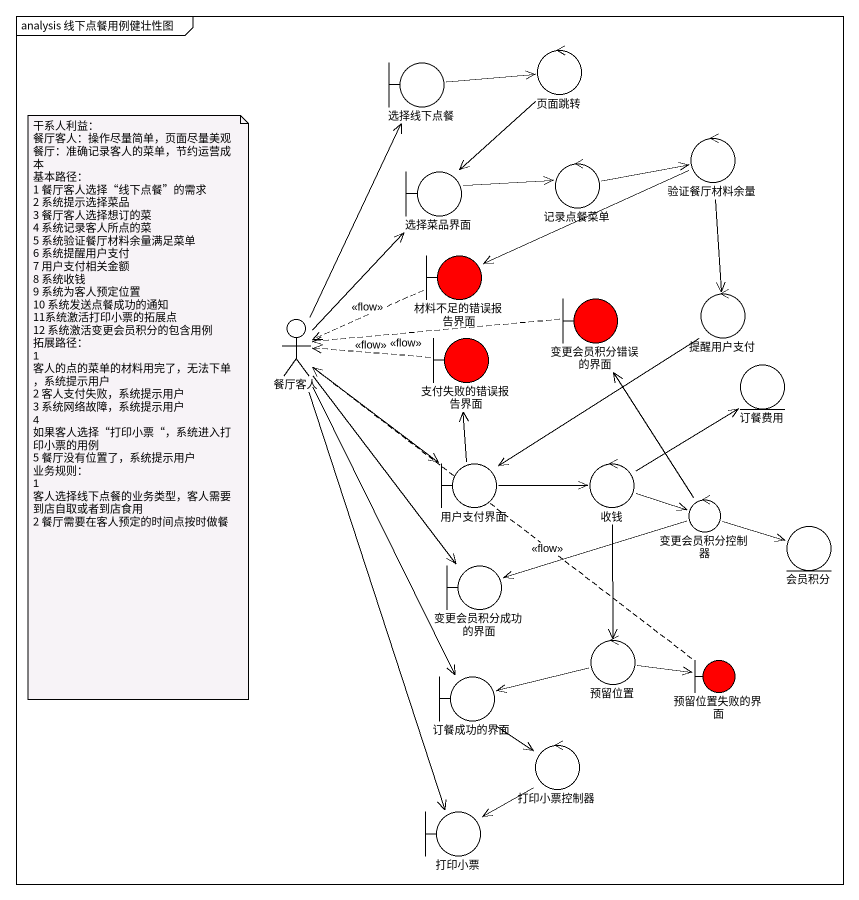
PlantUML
@startuml
mainframe analysis 线下点餐用例健壮性图
boundary 选择线下点餐
control 页面跳转
boundary 选择菜品界面
control 记录点餐菜单
control 验证餐厅材料余量
boundary 材料不足的错误报告界面 #FF0000
boundary 变更会员积分错误的界面 #FF0000
control 提醒用户支付
actor 餐厅客人
boundary 支付失败的错误报告界面 #FF0000
entity 订餐费用
boundary 用户支付界面
control 收钱
control 变更会员积分控制器
entity 会员积分
boundary 变更会员积分成功的界面
control 预留位置
boundary 预留位置失败的界面 #FF0000
boundary 订餐成功的界面
control 打印小票控制器
boundary 打印小票
选择线下点餐 -right-> 页面跳转
页面跳转 --> 选择菜品界面
选择菜品界面 -right-> 记录点餐菜单
记录点餐菜单 -right-> 验证餐厅材料余量
验证餐厅材料余量 -left-> 材料不足的错误报告界面
验证餐厅材料余量 --> 提醒用户支付
材料不足的错误报告界面 .left.> 餐厅客人 : <<flow>>
变更会员积分错误的界面 .left.> 餐厅客人 : <<flow>>
提醒用户支付 --> 用户支付界面
餐厅客人 -up-> 选择线下点餐
餐厅客人 -up-> 选择菜品界面
餐厅客人 --> 用户支付界面
餐厅客人 --> 变更会员积分成功的界面
餐厅客人 --> 订餐成功的界面
餐厅客人 --> 打印小票
支付失败的错误报告界面 .left.> 餐厅客人 : <<flow>>
用户支付界面 -up-> 支付失败的错误报告界面
用户支付界面 -right-> 收钱
收钱 -up-> 订餐费用
收钱 -right-> 变更会员积分控制器
收钱 --> 预留位置
变更会员积分控制器 -up-> 变更会员积分错误的界面
变更会员积分控制器 -right-> 会员积分
变更会员积分控制器 -left-> 变更会员积分成功的界面
预留位置 -right-> 预留位置失败的界面
预留位置 -left-> 订餐成功的界面
预留位置失败的界面 .up.> 餐厅客人 : <<flow>>
订餐成功的界面 --> 打印小票控制器
打印小票控制器 --> 打印小票
note as N1
  干系人利益：
  餐厅客人：操作尽量简单，页面尽量美观
  餐厅：准确记录客人的菜单，节约运营成本
  基本路径：
  1 餐厅客人选择“线下点餐”的需求
  2 系统提示选择菜品
  3 餐厅客人选择想订的菜
  4 系统记录客人所点的菜
  5 系统验证餐厅材料余量满足菜单
  6 系统提醒用户支付
  7 用户支付相关金额
  8 系统收钱
  9 系统为客人预定位置
  10 系统发送点餐成功的通知
  11系统激活打印小票的拓展点
  12 系统激活变更会员积分的包含用例
  拓展路径：
  1 客人的点的菜单的材料用完了，无法下单，系统提示用户
  2 客人支付失败，系统提示用户
  3 系统网络故障，系统提示用户
  4 如果客人选择“打印小票“，系统进入打印小票的用例
  5 餐厅没有位置了，系统提示用户
  业务规则：
  1 客人选择线下点餐的业务类型，客人需要到店自取或者到店食用
  2 餐厅需要在客人预定的时间点按时做餐
end note
@enduml
